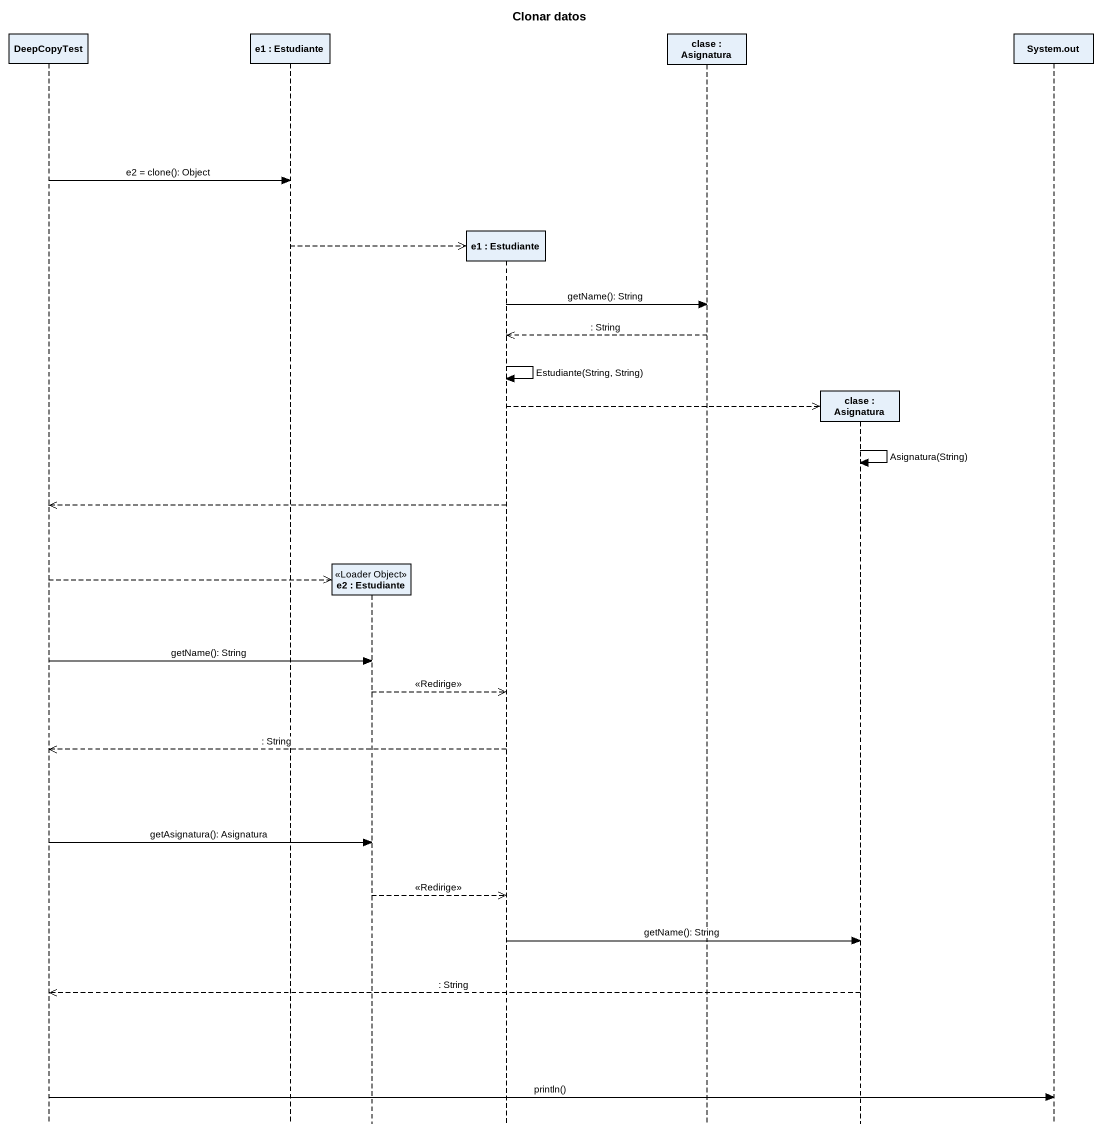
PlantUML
@startuml
title Clonar datos
hide footbox
participant DeepCopyTest
participant "e1 : Estudiante" as e1
participant "e2 : Estudiante" as e2 <<Loader Object>>
participant "e1 : Estudiante" as e1_2
participant "clase : Asignatura" as clase
participant "clase : Asignatura" as clase_2
participant "System.out" as System_out

DeepCopyTest -> e1 : e2 = clone(): Object
e1 -->> e1_2 **
e1_2 -> clase : getName(): String
clase -->> e1_2 : : String
e1_2 -> e1_2 : Estudiante(String, String)
e1_2 -->> clase_2 **
clase_2 -> clase_2 : Asignatura(String)
e1_2 -->> DeepCopyTest
DeepCopyTest -->> e2 **
DeepCopyTest -> e2 : getName(): String
e2 -->> e1_2 : <<Redirige>>
e1_2 -->> DeepCopyTest : : String
DeepCopyTest -> e2 : getAsignatura(): Asignatura
e2 -->> e1_2 : <<Redirige>>
e1_2 -> clase_2 : getName(): String
clase_2 -->> DeepCopyTest : : String
DeepCopyTest -> System_out : println()
@enduml
